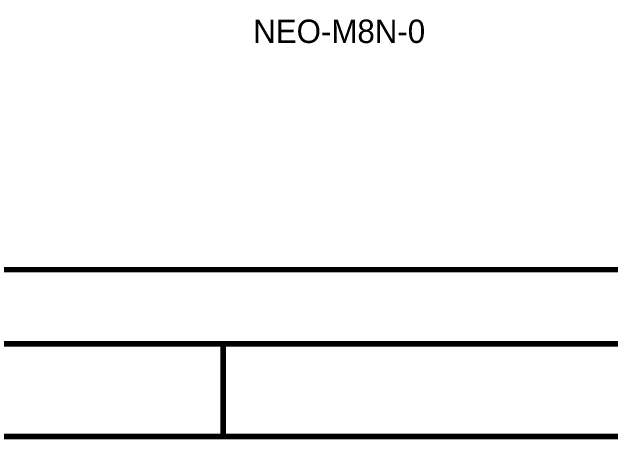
# Model space of a CAD drawing. Header units: inches. Extents: x 0 to 16.9, y 0 to 11.7.
# Drawn here: x 2.311 to 3.574, y -0.006 to 0.899 of the extents above; entities that cross this region are included whole.
import ezdxf

# ---------------------------------------------------------------- set-up
doc = ezdxf.new("R2010")
doc.units = ezdxf.units.IN
doc.header["$MEASUREMENT"] = 0
doc.layers.add('Sheet', color=255, linetype='Continuous')

msp = doc.modelspace()

# ---------------------------------------------------------------- linework, layer by layer
at = {"layer": 'Sheet'}
for points in [[(0.0023, 11.6929, 0.0039, 0.0039, 0), (0.0023, 0, 0.0039, 0.0039, 0), (16.5339, 0, 0.0039, 0.0039, 0), (16.5339, 11.6929, 0.0039, 0.0039, 0), (0.0023, 11.6929, 0.0039, 0.0039, 0), (0.0023, 11.6929, 0.0039, 0.0039, 0)], [(0.2021, 11.4923, 0.0039, 0.0039, 0), (0.2021, 0.1999, 0.0039, 0.0039, 0), (16.3341, 0.1999, 0.0039, 0.0039, 0), (16.3341, 11.4923, 0.0039, 0.0039, 0), (0.2021, 11.4923, 0.0039, 0.0039, 0), (0.2021, 11.4923, 0.0039, 0.0039, 0)]]:
    msp.add_lwpolyline(points, format="xyseb", close=True, dxfattribs=at)
for points in [[(7.7168, 0.3542, 0.0118, 0.0118, 0), (0.4745, 0.3542, 0.0118, 0.0118, 0)], [(16.3356, 0.1976, 0.0118, 0.0118, 0), (0.2006, 0.1976, 0.0118, 0.0118, 0)], [(2.7574, 0, 0.0118, 0.0118, 0), (2.7574, 0.1999, 0.0118, 0.0118, 0)], [(16.5323, 0.0015, 0.0118, 0.0118, 0), (0.0023, 0.0015, 0.0118, 0.0118, 0)]]:
    msp.add_lwpolyline(points, format="xyseb", dxfattribs=at)

# ---------------------------------------------------------------- texts
msp.add_text('NEO-M8N-0', height=0.04939, dxfattribs=at).set_placement((2.8207, 0.8334))

doc.saveas('drawing.dxf')
